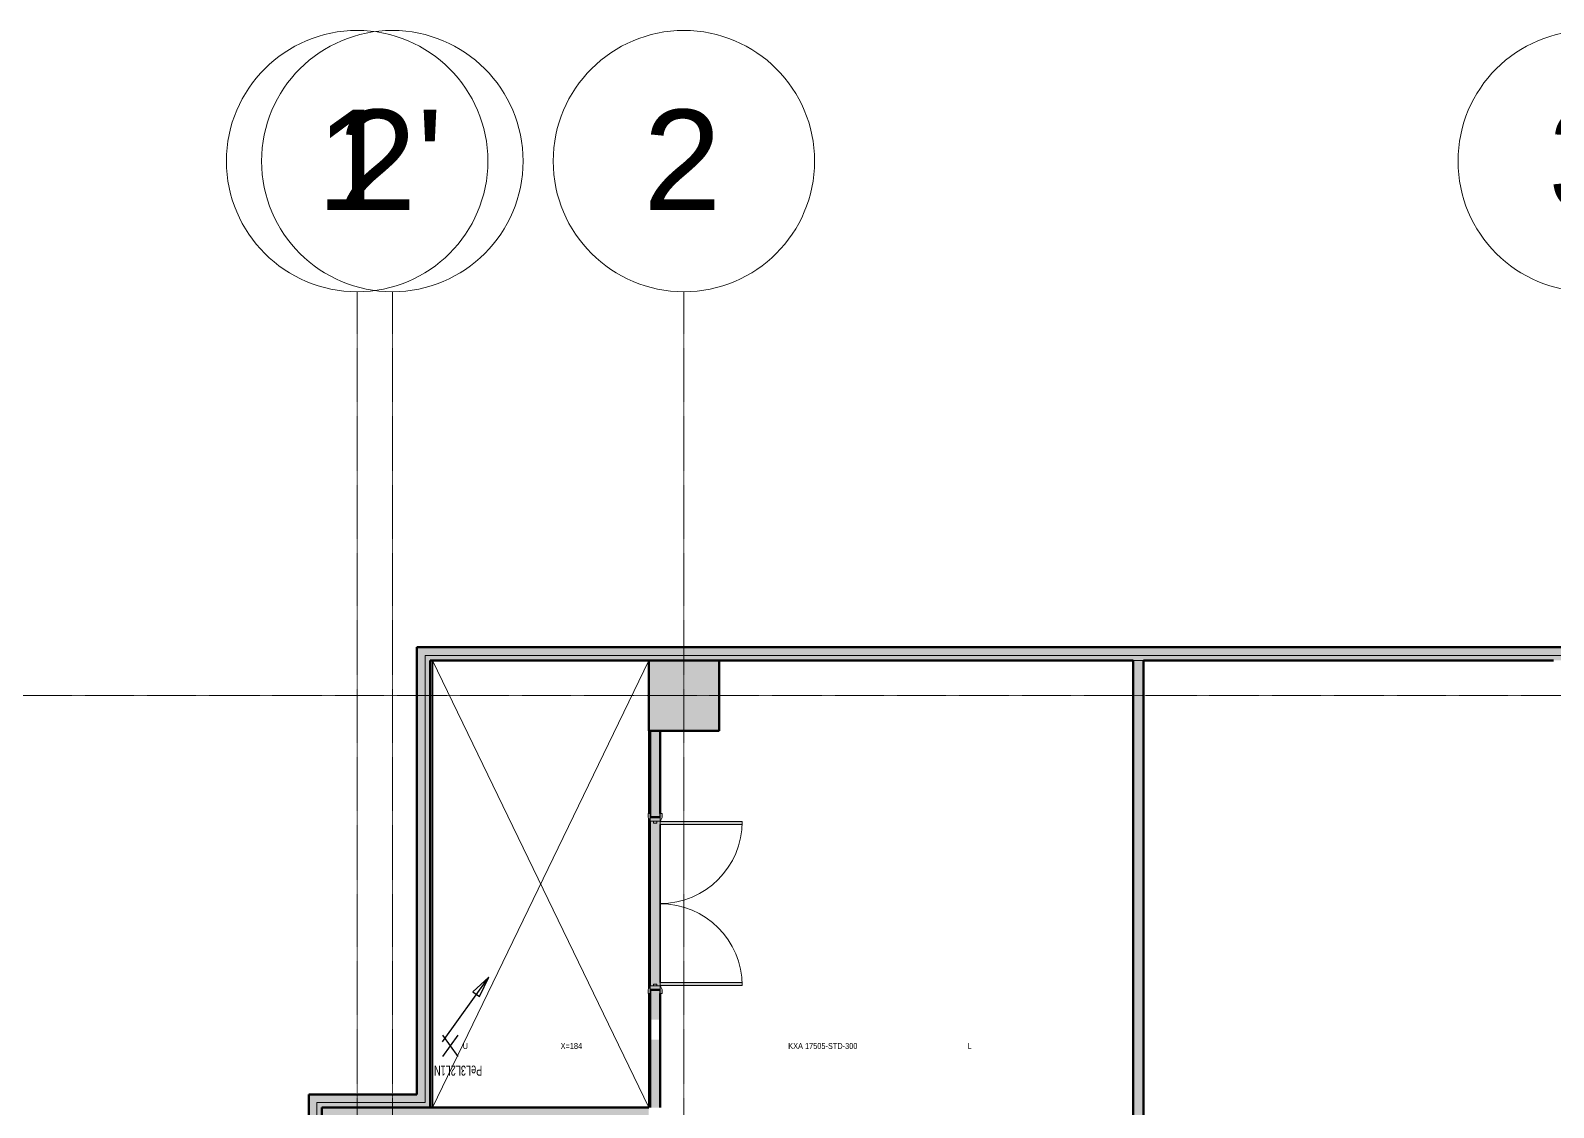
# Model space of a CAD drawing. Header units: millimetres. Extents: x -18178 to 96133, y -22425 to 61598.
# Drawn here: x -3870 to 11280, y 50880 to 61598 of the extents above; entities that cross this region are included whole.
import ezdxf
from ezdxf.enums import TextEntityAlignment as Align

# ---------------------------------------------------------------- set-up
doc = ezdxf.new("R2010")
doc.units = ezdxf.units.MM
doc.linetypes.add('Centre', pattern=[10, 6, -1.25, 1.5, -1.25])
doc.linetypes.add('Demolished_2_', pattern=[7.14375, 4.7625, -2.38125])
for name, color, linetype, lineweight, true_color in [('A-DOOR', 7, 'Continuous', 9, 0x7f7f7f), ('A-DOOR-FRAM', 7, 'Continuous', 9, 0x7f7f7f), ('A-FLOR', 7, 'Continuous', 9, 0x7f7f7f), ('A-WALL', 7, 'Continuous', 9, 0x7f7f7f), ('A-WALL-PATT', 7, 'Continuous', 18, 0x7f7f7f), ('I-WALL', 7, 'Continuous', 9, 0x7f7f7f), ('S-COLS', 7, 'Continuous', 9, 0x7f7f7f)]:
    doc.layers.add(name, color=color, linetype=linetype, lineweight=lineweight, true_color=true_color)
for name, color, linetype in [('eae-bb-mım.', 7, 'Continuous'), ('EAE-BB-R1-OUT-004-KXC 1600A', 200, 'Continuous'), ('EAE-LVP-PANEL', 40, 'Continuous')]:
    doc.layers.add(name, color=color, linetype=linetype)
doc.layers.add('S-GRID', color=7, linetype='Continuous', lineweight=9)
doc.layers.add('S-GRID-IDEN', color=7, linetype='Continuous', lineweight=9)
doc.styles.add('Arial', font='arial.ttf')
doc.styles.get("Standard").update_dxf_attribs({"font": 'arial.ttf'})

# ---------------------------------------------------------------- blocks, each defined once
blk = doc.blocks.new('Double leaf fire resistant solid steel door - 1600W x 2400H mm-1298319-Busbar Distribution First Floor  Layout - Phase 1')
at = {"layer": 'A-DOOR', "lineweight": 18, "true_color": 0xf2f2f2}
h = blk.add_hatch(color=7, dxfattribs=at)
h.paths.add_polyline_path([(817, 58), (817, 865), (785, 865), (785, 50), (817, 50)], flags=0)
h.paths.add_polyline_path([(-785, 58), (-785, 865), (-817, 865), (-817, 50), (-785, 50)], flags=0)
h = blk.add_hatch(color=7, dxfattribs=at)
h.paths.add_polyline_path([(895, 70), (855, 70), (829, 56), (825, 50), (895, 50), (895, 58)], flags=0)
h.paths.add_polyline_path([(-825, 50), (-833, 58), (-855, 70), (-895, 70), (-895, 50)], flags=0)
h = blk.add_hatch(color=7, dxfattribs=at)
h.paths.add_polyline_path([(895, -70), (895, -50), (825, -50), (829, -56), (855, -70)], flags=0)
h.paths.add_polyline_path([(-825, -50), (-895, -50), (-895, -70), (-855, -70), (-829, -56)], flags=0)
at = {"layer": 'A-DOOR-FRAM', "lineweight": 18, "true_color": 0xf2f2f2}
h = blk.add_hatch(color=7, dxfattribs=at)
h.paths.add_polyline_path([(852, 50), (820, 50), (820, -50), (852, -50)], flags=0)
h.paths.add_polyline_path([(-820, 50), (-852, 50), (-852, -50), (-820, -50)], flags=0)
h = blk.add_hatch(color=7, dxfattribs=at)
h.paths.add_polyline_path([(820, -17), (820, 15), (801, 15), (801, -17)], flags=0)
h.paths.add_polyline_path([(-801, -17), (-801, 15), (-820, 15), (-820, -17)], flags=0)
at = {"layer": 'A-DOOR', "color": 254, "true_color": 0xcccccc}
for p, q in [((-785, 865), (-817, 865)), ((-817, 865), (-817, 50)), ((-785, 50), (-785, 865)), ((817, 865), (785, 865)), ((785, 865), (785, 50)), ((817, 50), (817, 865)), ((-855, 70), (-895, 70)), ((-895, 70), (-895, 50)), ((-895, 50), (-825, 50)), ((-829, 56), (-855, 70)), ((-817, 50), (-785, 50)), ((785, 50), (817, 50)), ((825, 50), (895, 50)), ((855, 70), (829, 56)), ((895, 70), (855, 70)), ((895, 50), (895, 70)), ((-895, -50), (-895, -70)), ((-825, -50), (-895, -50)), ((-895, -70), (-855, -70)), ((-855, -70), (-829, -56)), ((895, -50), (825, -50)), ((829, -56), (855, -70)), ((855, -70), (895, -70)), ((895, -70), (895, -50))]:
    blk.add_line(p, q, dxfattribs=at)
at = {"layer": 'A-DOOR', "color": 254, "lineweight": 18, "true_color": 0xcccccc}
for p, q in [((-785, 865), (-817, 865)), ((-817, 865), (-817, 50)), ((-785, 50), (-785, 865)), ((785, 50), (785, 865)), ((785, 865), (817, 865)), ((817, 865), (817, 50)), ((-817, 50), (-785, 50)), ((817, 50), (785, 50))]:
    blk.add_line(p, q, dxfattribs=at)
at = {"layer": 'A-DOOR', "color": 254, "true_color": 0xe5e5e5}
for centre, radius, start, end in [((-817, 50), 816, 360, 90), ((817, 50), 815, 90, 180)]:
    blk.add_arc(centre, radius, start, end, dxfattribs=at)
at = {"layer": 'A-DOOR', "color": 254, "true_color": 0xcccccc}
for centre, start, end in [((-833, 49), 7.125, 60.2551), ((833, 49), 119.7449, 172.875), ((-833, -49), 299.7449, 352.875), ((833, -49), 187.125, 240.2551)]:
    blk.add_arc(centre, 8.06, start, end, dxfattribs=at)
at = {"layer": 'A-DOOR-FRAM', "color": 254, "lineweight": 18, "true_color": 0xcccccc}
for p, q in [((-820, 50), (-852, 50)), ((-852, 50), (-852, -50)), ((-820, -50), (-820, 50)), ((-801, 15), (-820, 15)), ((-820, 15), (-820, -17)), ((-801, -17), (-801, 15)), ((801, 15), (801, -17)), ((820, 15), (801, 15)), ((852, 50), (820, 50)), ((820, 50), (820, -50)), ((820, -17), (820, 15)), ((852, -50), (852, 50)), ((-852, -50), (-820, -50)), ((-820, -17), (-801, -17)), ((801, -17), (820, -17)), ((820, -50), (852, -50))]:
    blk.add_line(p, q, dxfattribs=at)
blk = doc.blocks.new('STR-Conc-Precast Rectangular Column Nwt - 700 x 700 mm-835840-Busbar Distribution First Floor  Layout - Phase 1')
at = {"layer": 'S-COLS', "lineweight": 35, "true_color": 0xf2f2f2}
blk.add_hatch(color=7, dxfattribs=at).paths.add_polyline_path([(227, 350), (-350, 350), (-350, -350), (350, -350), (350, 350)], flags=0)
at = {"layer": 'S-COLS', "color": 254, "lineweight": 50, "true_color": 0xcccccc}
for p, q in [((350, 350), (-350, 350)), ((-350, 350), (-350, -350)), ((350, -350), (350, 350)), ((-350, -350), (350, -350))]:
    blk.add_line(p, q, dxfattribs=at)
blk = doc.blocks.new('Grid - Arup_Grid_Head_Circle-39942-Busbar Distribution First Floor  Layout - Phase 1')
at = {"layer": 'S-GRID-IDEN', "color": 253, "lineweight": 18, "true_color": 0xaaaaaa}
blk.add_circle((0, 0), 6.5, dxfattribs=at)
blk = doc.blocks.new('IL021-ARP-ZZ-XX-M3-J-A-0001_rvt-1-Busbar Distribution First Floor  Layout - Phase 1')
at = {"layer": 'A-WALL-PATT', "lineweight": 25, "true_color": 0xf2f2f2}
for points in [[(10025, 51006), (10025, 55536), (9945, 55536), (9945, 51006)], [(9945, 51006), (9945, 51086), (8870, 51086), (8870, 51006), (9638, 51006)], [(8950, 44126), (8950, 51006), (8870, 51006), (8870, 44126)], [(12250, 50606), (12250, 50956), (9000, 50956), (9000, 50606), (9638, 50606)]]:
    blk.add_hatch(color=7, dxfattribs=at).paths.add_polyline_path(points, flags=0)
h = blk.add_hatch(color=7, dxfattribs=at)
h.paths.add_polyline_path([(68450, 55456), (68530, 55456), (68530, 55536), (65935, 55536), (65935, 55456), (67085, 55456)], flags=0)
h.paths.add_polyline_path([(64135, 55456), (64135, 55536), (63675, 55536), (63675, 55456), (64007, 55456)], flags=0)
h.paths.add_polyline_path([(58878, 55456), (59625, 55456), (59625, 55536), (46975, 55536), (46975, 55456), (56142, 55456)], flags=0)
h.paths.add_polyline_path([(44516, 55456), (45025, 55456), (45025, 55536), (10025, 55536), (10025, 55456), (43832, 55456)], flags=0)
at = {"layer": 'A-WALL-PATT', "lineweight": 5, "true_color": 0xf2f2f2}
for points in [[(10025, 50956), (10075, 50956), (10075, 55456), (10025, 55456), (10025, 51006)], [(17075, 44621), (17165, 44621), (17165, 55406), (17075, 55406), (17075, 44626)], [(10025, 50956), (10025, 51006), (8950, 51006), (8950, 50956), (9945, 50956)], [(9000, 44206), (9000, 50956), (8950, 50956), (8950, 44206)]]:
    blk.add_hatch(color=7, dxfattribs=at).paths.add_polyline_path(points, flags=0)
h = blk.add_hatch(color=7, dxfattribs=at)
h.paths.add_polyline_path([(68400, 55406), (68450, 55406), (68450, 55456), (65935, 55456), (65935, 55406), (67085, 55406)], flags=0)
h.paths.add_polyline_path([(63715, 55406), (64135, 55406), (64135, 55456), (63675, 55456), (63675, 55406), (63710, 55406)], flags=0)
h.paths.add_polyline_path([(59495, 55406), (59625, 55406), (59625, 55456), (46975, 55456), (46975, 55406), (59490, 55406)], flags=0)
h.paths.add_polyline_path([(43540, 55406), (45025, 55406), (45025, 55456), (10075, 55456), (10075, 55406), (42465, 55406)], flags=0)
h = blk.add_hatch(color=7, dxfattribs=at)
h.paths.add_polyline_path([(12360, 50956), (12360, 51630), (12270, 51630), (12270, 50956)], flags=0)
h.paths.add_polyline_path([(12270, 51830), (12360, 51830), (12360, 52126), (12270, 52126)], flags=0)
h.paths.add_polyline_path([(12360, 53846), (12360, 54706), (12270, 54706), (12270, 53846)], flags=0)
at = {"layer": 'I-WALL', "lineweight": 25, "true_color": 0xf2f2f2}
blk.add_hatch(color=7, dxfattribs=at).paths.add_polyline_path([(17075, 44626), (17075, 55406), (17070, 55406), (17070, 44626)], flags=0)
at = {"layer": 'I-WALL', "lineweight": 5, "true_color": 0xf2f2f2}
blk.add_hatch(color=7, dxfattribs=at).paths.add_polyline_path([(17170, 44626), (17170, 55406), (17165, 55406), (17165, 44626)], flags=0)
at = {"layer": 'I-WALL', "lineweight": 25, "true_color": 0xf2f2f2}
h = blk.add_hatch(color=7, dxfattribs=at)
h.paths.add_polyline_path([(12265, 50956), (12270, 50956), (12270, 51630), (12265, 51630)], flags=0)
h.paths.add_polyline_path([(12270, 51830), (12270, 52126), (12265, 52126), (12266, 51830)], flags=0)
h.paths.add_polyline_path([(12265, 53846), (12270, 53846), (12270, 54706), (12265, 54706), (12265, 53881)], flags=0)
at = {"layer": 'I-WALL', "lineweight": 5, "true_color": 0xf2f2f2}
h = blk.add_hatch(color=7, dxfattribs=at)
h.paths.add_polyline_path([(12360, 50956), (12365, 50956), (12365, 51630), (12360, 51630)], flags=0)
h.paths.add_polyline_path([(12365, 51830), (12365, 52126), (12360, 52126), (12361, 51830)], flags=0)
h.paths.add_polyline_path([(12365, 53846), (12365, 54706), (12360, 54706), (12360, 53846)], flags=0)
h = blk.add_hatch(color=7, dxfattribs=at)
h.paths.add_polyline_path([(12360, 52126), (12365, 52126), (12365, 52134), (12265, 52134), (12265, 52126), (12270, 52126)], flags=0)
h.paths.add_polyline_path([(12330, 52166), (12365, 52166), (12365, 53806), (12330, 53806), (12330, 53787), (12298, 53787), (12298, 53806), (12265, 53806), (12265, 52166), (12298, 52166), (12298, 52185), (12330, 52185)], flags=0)
h.paths.add_polyline_path([(12360, 53838), (12365, 53838), (12365, 53846), (12265, 53846), (12265, 53838), (12270, 53838)], flags=0)
at = {"color": 254, "lineweight": 18, "true_color": 0xe5e5e5}
for p, q in [((10100, 50956), (12250, 55406)), ((10100, 55406), (12250, 50956))]:
    blk.add_line(p, q, dxfattribs=at)
at = {"layer": 'A-FLOR', "color": 254, "lineweight": 35, "true_color": 0xe5e5e5}
for p, q in [((10100, 50956), (10100, 55406)), ((12250, 54706), (12250, 53881)), ((12250, 53832), (12250, 52140)), ((12250, 52091), (12250, 50956))]:
    blk.add_line(p, q, dxfattribs=at)
at = {"layer": 'A-WALL', "color": 254, "lineweight": 50, "true_color": 0xcccccc}
for p, q in [((9945, 55536), (9945, 51086)), ((10025, 55536), (9945, 55536)), ((10075, 55536), (10025, 55536)), ((45025, 55536), (10075, 55536)), ((10075, 50956), (10075, 55406)), ((10075, 55406), (12250, 55406)), ((12950, 55406), (17070, 55406)), ((17170, 55406), (21250, 55406)), ((9945, 51086), (8870, 51086)), ((8870, 51086), (8870, 51006)), ((8870, 51006), (8870, 50956)), ((8870, 50956), (8870, 44126)), ((9000, 50956), (9945, 50956)), ((9000, 44256), (9000, 50956)), ((9945, 50956), (10025, 50956)), ((10025, 50956), (10075, 50956))]:
    blk.add_line(p, q, dxfattribs=at)
at = {"layer": 'A-WALL', "color": 254, "lineweight": 18, "true_color": 0xcccccc}
for p, q in [((10025, 51006), (10025, 55456)), ((10025, 55456), (10075, 55456)), ((45025, 55456), (10075, 55456)), ((17075, 55406), (17070, 55406)), ((17075, 44626), (17075, 55406)), ((17165, 55406), (17075, 55406)), ((17170, 55406), (17165, 55406)), ((17165, 44626), (17165, 55406)), ((12270, 53846), (12270, 54706)), ((12360, 53846), (12360, 54706)), ((12270, 50956), (12270, 52126)), ((12360, 50956), (12360, 52126)), ((8950, 51006), (9945, 51006)), ((8950, 50956), (8950, 51006)), ((8950, 44206), (8950, 50956)), ((10025, 51006), (9945, 51006))]:
    blk.add_line(p, q, dxfattribs=at)
at = {"layer": 'I-WALL', "color": 254, "lineweight": 50, "true_color": 0xcccccc}
for p, q in [((17070, 55406), (17070, 44626)), ((17170, 44626), (17170, 55406)), ((12265, 54706), (12265, 53881)), ((12365, 53881), (12365, 54706)), ((12265, 53846), (12365, 53846)), ((12365, 52126), (12265, 52126)), ((12265, 52091), (12265, 50956)), ((12365, 50956), (12365, 52091)), ((12250, 50956), (9000, 50956)), ((9000, 50956), (9000, 50606))]:
    blk.add_line(p, q, dxfattribs=at)
at = {"layer": 'I-WALL', "color": 254, "lineweight": 35, "true_color": 0xe5e5e5}
for p, q in [((12265, 52166), (12265, 53806)), ((12365, 53806), (12365, 53803)), ((12365, 53771), (12365, 52201)), ((12365, 52169), (12365, 52166))]:
    blk.add_line(p, q, dxfattribs=at)
at = {"layer": 'S-GRID', "color": 253, "linetype": 'Centre', "lineweight": 18, "true_color": 0xaaaaaa}
for p, q in [((9350, -7639), (9350, 59074)), ((9700, -7639), (9700, 59074)), ((12600, -7279), (12600, 59074)), ((80163, 55056), (-5598, 55056))]:
    blk.add_line(p, q, dxfattribs=at)
at = {"color": 253, "lineweight": 5, "true_color": 0xaaaaaa, "xscale": 199.9999999999999, "yscale": 199.9999999999999, "zscale": 199.9999999999999}
for p in [(9350, 60374), (9700, 60374), (12600, 60374), (21600, 60374)]:
    blk.add_blockref('Grid - Arup_Grid_Head_Circle-39942-Busbar Distribution First Floor  Layout - Phase 1', p, dxfattribs=at)
at = {"color": 253, "linetype": 'Demolished_2_', "lineweight": 9, "true_color": 0xaaaaaa}
for name, p, rotation in [('STR-Conc-Precast Rectangular Column Nwt - 700 x 700 mm-835840-Busbar Distribution First Floor  Layout - Phase 1', (12600, 55056), 180), ('Double leaf fire resistant solid steel door - 1600W x 2400H mm-1298319-Busbar Distribution First Floor  Layout - Phase 1', (12315, 52986), 270)]:
    blk.add_blockref(name, p, dxfattribs=dict(at, rotation=rotation))
at = {"layer": 'S-GRID-IDEN', "color": 253, "lineweight": 18, "true_color": 0xaaaaaa, "char_height": 1000, "attachment_point": 1, "style": 'Arial'}
for s, insert, width in [("2'", (9164, 60886), 1282.7), ('2', (12196, 60886), 962.02), ('3', (21196, 60886), 962.02), ('1', (8946, 60886), 962.02)]:
    blk.add_mtext(s, dxfattribs=dict(at, insert=insert, width=width))

msp = doc.modelspace()

# ---------------------------------------------------------------- linework, layer by layer
at = {"layer": 'EAE-BB-R1-OUT-004-KXC 1600A'}
msp.add_lwpolyline([(230, 51533.8712), (691.17495, 52176.32728), (529.58118, 52032.5308), (595.74745, 51985.03459), (691.17495, 52176.32728)], dxfattribs=at)
at = {"layer": 'EAE-BB-R1-OUT-004-KXC 1600A', "elevation": 3530}
for points in [[(230, 51598.8712), (380, 51386.3712)], [(380, 51598.8712), (230, 51386.3712)]]:
    msp.add_lwpolyline(points, dxfattribs=at)

# ---------------------------------------------------------------- block references
at = {"layer": 'eae-bb-mım.', "lineweight": 5}
msp.add_blockref('IL021-ARP-ZZ-XX-M3-J-A-0001_rvt-1-Busbar Distribution First Floor  Layout - Phase 1', (-9969.99989, -75.97871), dxfattribs=at)

# ---------------------------------------------------------------- texts
at = {"layer": 'EAE-BB-R1-OUT-004-KXC 1600A', "color": 7, "extrusion": (1, -2.83277e-16, 6.12323e-17), "width": 0.65}
msp.add_text('KXA 17505-STD-300', height=60, rotation=90, dxfattribs=at).set_placement((51492.6212, 4939.41996, 380), align=Align.MIDDLE)
at = {"layer": 'EAE-BB-R1-OUT-004-KXC 1600A', "color": 7, "width": 0.7}
for s, p in [('U', (455.98343, 51492.6212, 3355)), ('X=184', (1510.95105, 51492.6212, 3355)), ('KXA 17505-STD-300', (4011.7912, 51492.6212, 3355)), ('L', (5472.49326, 51492.6212, 3355))]:
    msp.add_text(s, height=60, dxfattribs=at).set_placement(p, align=Align.MIDDLE)
at = {"layer": 'EAE-LVP-PANEL', "color": 11, "true_color": 0xf27172, "width": 0.65}
msp.add_text('PeL3L2L1N', height=100, rotation=180, dxfattribs=at).set_placement((384.35515, 51247.4728, 3355), align=Align.MIDDLE)

doc.saveas('drawing.dxf')
